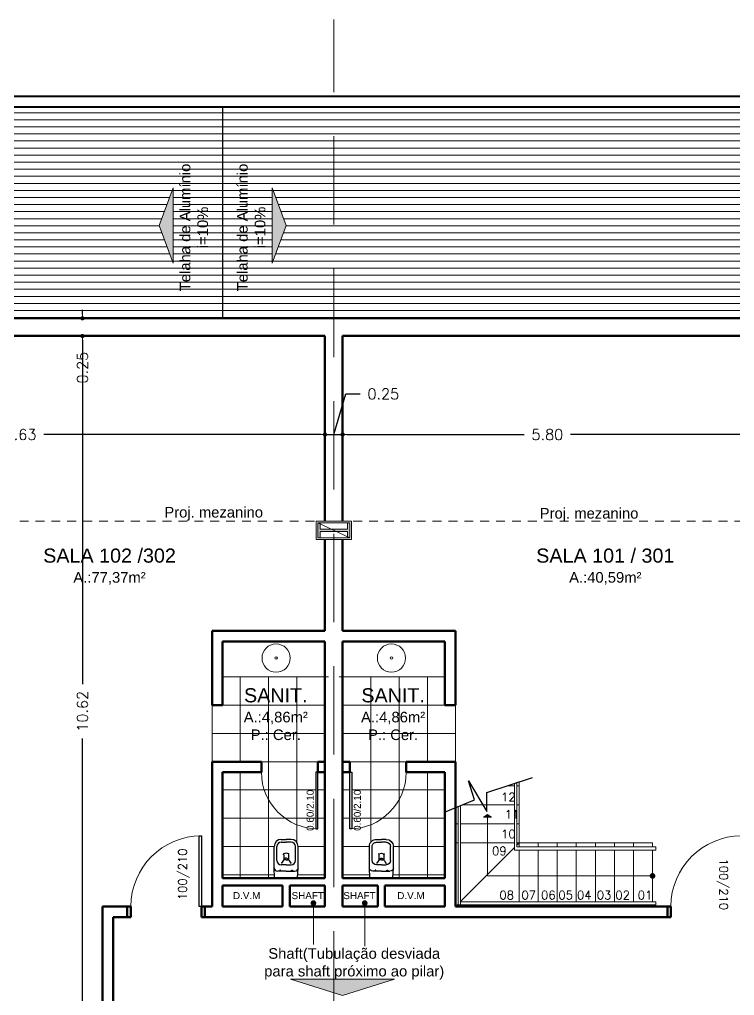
# Model space of a CAD drawing. Header units: millimetres. Extents: x 705 to 840, y 133 to 501.
# Drawn here: x 730.74 to 740.87, y 150.64 to 164.46 of the extents above; entities that cross this region are included whole.
import ezdxf

# ---------------------------------------------------------------- set-up
doc = ezdxf.new("R2010")
doc.units = ezdxf.units.MM
doc.header["$LTSCALE"] = 10
for name, pattern in [('DASHDOT', [25.4, 12.7, -6.35, 0, -6.35]), ('DASHED2', [0.375, 0.25, -0.125]), ('HIDDEN2', [0.1875, 0.125, -0.0625])]:
    doc.linetypes.add(name, pattern=pattern)
doc.layers.get('0').update_dxf_attribs({"color": 90})
for name, color, linetype, lineweight in [('cinza 03', 252, 'Continuous', 13), ('COTA', 90, 'Continuous', 9), ('HID', 16, 'Continuous', 20), ('linha estutura', 252, 'Continuous', 13), ('PAREDES', 50, 'Continuous', 50), ('PAREDES 2', 50, 'Continuous', 50), ('Pilares', 16, 'Continuous', 20), ('pn 02', 16, 'Continuous', 20), ('pn 04', 130, 'Continuous', 40), ('PN-01', 90, 'Continuous', 13), ('PN-03', 180, 'Continuous', 30), ('texto', 16, 'Continuous', 20)]:
    doc.layers.add(name, color=color, linetype=linetype, lineweight=lineweight)
doc.styles.get("Standard").update_dxf_attribs({"font": 'simplex.shx'})
doc.dimstyles.new('1-100', dxfattribs={"dimtxt": 0.15, "dimasz": 0.06, "dimexe": 0.2, "dimexo": 0.1, "dimgap": 0.1, "dimtad": 0, "dimzin": 0, "dimdsep": 46, "dimtxsty": 'Standard', "dimblk": 'DOT', "dimcen": 0.09, "dimclrd": 90, "dimclre": 90, "dimclrt": 16, "dimadec": 0, "dimazin": 0, "dimtfac": 1, "dimtofl": 0, "dimtmove": 0, "dimatfit": 3, "dimldrblk": 'DOT', "dimfxl": 0, "dimtolj": 1, "dimtzin": 0, "dimarcsym": 0})

# ---------------------------------------------------------------- blocks, each defined once
blk = doc.blocks.new('VASO')
at = {"layer": 'PN-03', "color": 0}
for p, q in [((-0.513, -0.061), (-0.513, 0.098)), ((-0.508, 0.103), (-0.363, 0.109)), ((-0.413, -0.061), (-0.413, 0.059)), ((-0.363, 0.109), (-0.063, 0.109)), ((-0.323, -0.061), (-0.323, 0.009)), ((-0.299, 0.004), (-0.299, 0.011)), ((-0.255, -0.024), (-0.299, 0.004)), ((-0.263, 0.069), (-0.063, 0.069)), ((-0.003, 0.009), (-0.003, -0.061)), ((0.037, 0.009), (0.037, -0.061)), ((-0.513, -0.061), (-0.513, -0.219)), ((-0.413, -0.061), (-0.413, -0.181)), ((-0.323, -0.061), (-0.323, -0.131)), ((-0.255, -0.097), (-0.299, -0.125)), ((-0.299, -0.125), (-0.299, -0.132)), ((-0.253, -0.061), (-0.253, -0.031)), ((-0.238, -0.042), (-0.253, -0.041)), ((-0.253, -0.061), (-0.253, -0.09)), ((-0.238, -0.079), (-0.253, -0.08)), ((-0.183, -0.026), (-0.248, -0.026)), ((-0.183, -0.095), (-0.248, -0.095)), ((-0.003, -0.131), (-0.003, -0.061)), ((0.037, -0.131), (0.037, -0.061)), ((-0.508, -0.224), (-0.363, -0.231)), ((-0.363, -0.231), (-0.063, -0.231)), ((-0.263, -0.191), (-0.063, -0.191))]:
    blk.add_line(p, q, dxfattribs=at)
for points in [[(-0.402, 0.03, 0.139889), (-0.404, 0.03, 0.107118), (-0.405, 0.028, 0.079812), (-0.406, 0.026, 0.067459), (-0.406, 0.024, 0.067459), (-0.406, 0.021, 0.079812), (-0.405, 0.019, 0.107118), (-0.404, 0.018, 0.139889), (-0.402, 0.017, 0.139889), (-0.4, 0.018, 0.107118), (-0.399, 0.019, 0.079812), (-0.398, 0.021, 0.067459), (-0.398, 0.024, 0.067459), (-0.398, 0.026, 0.079812), (-0.399, 0.028, 0.107118), (-0.4, 0.03, 0.139889)], [(-0.402, -0.151, -0.139889), (-0.404, -0.151, -0.107118), (-0.405, -0.149, -0.079812), (-0.406, -0.147, -0.067459), (-0.406, -0.145, -0.067459), (-0.406, -0.142, -0.079812), (-0.405, -0.14, -0.107118), (-0.404, -0.139, -0.139889), (-0.402, -0.138, -0.139889), (-0.4, -0.139, -0.107118), (-0.399, -0.14, -0.079812), (-0.398, -0.142, -0.067459), (-0.398, -0.145, -0.067459), (-0.398, -0.147, -0.079812), (-0.399, -0.149, -0.107118), (-0.4, -0.151, -0.139889)]]:
    blk.add_lwpolyline(points, format="xyb", close=True, dxfattribs=at)
for centre, radius, start, end in [((-0.508, 0.098), 0.005, 92.5269, 180), ((-0.363, 0.059), 0.05, 90, 180), ((-0.263, 0.009), 0.06, 90, 180), ((-0.063, 0.009), 0.1, 0, 90), ((-0.063, 0.009), 0.06, 0, 90), ((-0.263, -0.131), 0.06, 180, 270), ((-0.248, -0.031), 0.005, 90, 180), ((-0.248, -0.09), 0.005, 180, 270), ((-0.239, -0.049), 0.0067, 14.1141, 81.8789), ((-0.239, -0.072), 0.0067, 278.1211, 345.8859), ((-0.284, -0.065), 0.055, 4.685, 19.1599), ((-0.284, -0.056), 0.055, 340.8401, 355.315), ((-0.185, 0.009), 0.0347, 272.8237, 292.69), ((-0.185, -0.13), 0.0347, 67.31, 87.1763), ((-0.169, -0.028), 0.005, 13.9425, 112.69), ((-0.169, -0.093), 0.005, 247.31, 346.0575), ((-0.275, -0.062), 0.116, 0.9159, 18.0203), ((-0.275, -0.059), 0.116, 341.9797, 359.0841), ((-0.063, -0.131), 0.06, 270, 0), ((-0.063, -0.131), 0.1, 270, 0), ((-0.508, -0.219), 0.005, 180, 267.4731), ((-0.363, -0.181), 0.05, 180, 270)]:
    blk.add_arc(centre, radius, start, end, dxfattribs=at)
blk = doc.blocks.new('_DOT')
at = {"color": 0, "linetype": 'ByBlock'}
blk.add_line((-0.5, 0), (-1, 0), dxfattribs=at)
at = {"color": 0, "linetype": 'ByBlock', "const_width": 0.5}
blk.add_lwpolyline([(-0.25, 0, 1), (0.25, 0, 1)], format="xyb", close=True, dxfattribs=at)
blk = doc.blocks.new('*D28')
at = {"layer": 'linha estutura', "color": 90, "lineweight": -2}
for p, q in [((726.441, 158.531), (726.441, 158.782)), ((735.066, 158.682), (735.066, 158.782)), ((726.501, 158.582), (730.425, 158.582)), ((735.006, 158.582), (731.082, 158.582))]:
    blk.add_line(p, q, dxfattribs=at)
at = {"layer": 'linha estutura', "color": 90, "lineweight": -2, "xscale": 0.06, "yscale": 0.06, "zscale": 0.06, "rotation": 180}
blk.add_blockref('_DOT', (726.441, 158.582), dxfattribs=at)
at = {"layer": 'linha estutura', "color": 90, "lineweight": -2, "xscale": 0.06, "yscale": 0.06, "zscale": 0.06}
blk.add_blockref('_DOT', (735.066, 158.582), dxfattribs=at)
at = {"layer": 'linha estutura', "color": 16, "insert": (730.753, 158.582), "char_height": 0.15, "attachment_point": 5}
blk.add_mtext('\\A1;8.63', dxfattribs=at)
blk = doc.blocks.new('*D29')
at = {"layer": 'linha estutura', "color": 90, "lineweight": -2}
for p, q in [((735.191, 158.582), (735.363, 159.157)), ((735.363, 159.157), (735.563, 159.157)), ((735.066, 158.682), (735.066, 158.782)), ((735.316, 158.682), (735.316, 158.782)), ((735.006, 158.582), (734.946, 158.582)), ((735.066, 158.582), (735.316, 158.582)), ((735.376, 158.582), (735.436, 158.582))]:
    blk.add_line(p, q, dxfattribs=at)
at = {"layer": 'linha estutura', "color": 90, "lineweight": -2, "xscale": 0.06, "yscale": 0.06, "zscale": 0.06}
blk.add_blockref('_DOT', (735.066, 158.582), dxfattribs=at)
at = {"layer": 'linha estutura', "color": 90, "lineweight": -2, "xscale": 0.06, "yscale": 0.06, "zscale": 0.06, "rotation": 180}
blk.add_blockref('_DOT', (735.316, 158.582), dxfattribs=at)
at = {"layer": 'linha estutura', "color": 16, "insert": (735.892, 159.157), "char_height": 0.15, "attachment_point": 5}
blk.add_mtext('\\A1;0.25', dxfattribs=at)
blk = doc.blocks.new('*D30')
at = {"layer": 'linha estutura', "color": 90, "lineweight": -2}
for p, q in [((735.316, 158.682), (735.316, 158.782)), ((741.116, 158.682), (741.116, 158.782)), ((735.376, 158.582), (737.887, 158.582)), ((741.056, 158.582), (738.544, 158.582))]:
    blk.add_line(p, q, dxfattribs=at)
at = {"layer": 'linha estutura', "color": 90, "lineweight": -2, "xscale": 0.06, "yscale": 0.06, "zscale": 0.06, "rotation": 180}
blk.add_blockref('_DOT', (735.316, 158.582), dxfattribs=at)
at = {"layer": 'linha estutura', "color": 90, "lineweight": -2, "xscale": 0.06, "yscale": 0.06, "zscale": 0.06}
blk.add_blockref('_DOT', (741.116, 158.582), dxfattribs=at)
at = {"layer": 'linha estutura', "color": 16, "insert": (738.216, 158.582), "char_height": 0.15, "attachment_point": 5}
blk.add_mtext('\\A1;5.80', dxfattribs=at)
blk = doc.blocks.new('*D44')
at = {"layer": 'linha estutura', "color": 90, "lineweight": -2}
for p, q in [((731.427, 160.227), (731.83, 160.227)), ((731.63, 160.287), (731.63, 160.347)), ((731.427, 159.977), (731.83, 159.977)), ((731.63, 159.917), (731.63, 159.857))]:
    blk.add_line(p, q, dxfattribs=at)
at = {"layer": 'linha estutura', "color": 90, "lineweight": -2, "xscale": 0.06, "yscale": 0.06, "zscale": 0.06}
for p, rotation in [((731.63, 160.227), 270), ((731.63, 159.977), 90)]:
    blk.add_blockref('_DOT', p, dxfattribs=dict(at, rotation=rotation))
at = {"layer": 'linha estutura', "color": 16, "insert": (731.63, 159.529), "char_height": 0.15, "attachment_point": 5, "rotation": 90}
blk.add_mtext('\\A1;0.25', dxfattribs=at)
blk = doc.blocks.new('*D45')
at = {"layer": 'linha estutura', "color": 90, "lineweight": -2}
for p, q in [((731.427, 159.977), (731.83, 159.977)), ((731.63, 159.917), (731.63, 155.05)), ((731.63, 149.412), (731.63, 154.279)), ((731.73, 149.352), (731.83, 149.352))]:
    blk.add_line(p, q, dxfattribs=at)
at = {"layer": 'linha estutura', "color": 90, "lineweight": -2, "xscale": 0.06, "yscale": 0.06, "zscale": 0.06}
for p, rotation in [((731.63, 159.977), 90), ((731.63, 149.352), 270)]:
    blk.add_blockref('_DOT', p, dxfattribs=dict(at, rotation=rotation))
at = {"layer": 'linha estutura', "color": 16, "insert": (731.63, 154.665), "char_height": 0.15, "attachment_point": 5, "rotation": 90}
blk.add_mtext('\\A1;10.62', dxfattribs=at)

msp = doc.modelspace()

# ---------------------------------------------------------------- hatches: boundary and pattern name
at = {"layer": 'cinza 03'}
h = msp.add_hatch(dxfattribs=at)
h.set_pattern_fill('_USER', color=256, scale=0.1, style=0, pattern_type=0)
h.set_pattern_definition([(0, (928.85459, 192.33744), (0, 0.1), [])])
h.paths.add_polyline_path([(729.191, 163.215), (726.191, 163.215), (726.191, 160.227), (729.191, 160.227)])
h.paths.add_polyline_path([(733.616, 163.215), (729.191, 163.215), (729.191, 160.227), (733.616, 160.227)])
h.paths.add_polyline_path([(732.718, 161.54), (732.916, 162.073), (732.916, 161.007)], flags=16)
h.paths.add_polyline_path([(735.191, 163.215), (733.616, 163.215), (733.616, 160.227), (735.191, 160.227)])
h.paths.add_polyline_path([(734.316, 162.073), (734.514, 161.54), (734.316, 161.007)], flags=16)
h.paths.add_polyline_path([(741.041, 163.215), (735.191, 163.215), (735.191, 160.227), (741.041, 160.227)])
h.paths.add_polyline_path([(747.191, 163.215), (741.241, 163.215), (741.241, 160.227), (747.191, 160.227)])
h.paths.add_polyline_path([(746.293, 161.54), (746.491, 162.073), (746.491, 161.007)], flags=16)
h.paths.add_polyline_path([(752.866, 163.215), (747.191, 163.215), (747.191, 160.227), (750.456, 160.227), (752.866, 160.227)])
h.paths.add_polyline_path([(748.153, 161.54), (747.955, 161.007), (747.955, 162.073)], flags=16)
h.paths.add_polyline_path([(732.964, 160.579), (732.964, 162.447), (733.448, 162.447), (733.448, 160.579)], flags=24)
h.paths.add_polyline_path([(733.784, 160.579), (733.784, 162.447), (734.267, 162.447), (734.267, 160.579)], flags=24)
h.paths.add_polyline_path([(746.539, 160.579), (746.539, 162.447), (747.023, 162.447), (747.023, 160.579)], flags=24)
h.paths.add_polyline_path([(747.359, 160.579), (747.359, 162.447), (747.842, 162.447), (747.842, 160.579)], flags=24)
h = msp.add_hatch(dxfattribs=at)
h.set_pattern_fill('_USER', color=256, scale=0.4, style=0, double=1, pattern_type=0)
h.set_pattern_definition([(0, (733.4659, 153.95208), (0, 0.4), []), (90, (733.4659, 153.95208), (-0.4, 2e-17), [])])
h.paths.add_polyline_path([(735.066, 155.152), (733.616, 155.152), (733.616, 154.752), (733.466, 154.752), (733.466, 153.952), (734.166, 153.952), (734.166, 153.802, 0.40327), (734.936, 153.003), (734.936, 153.802), (734.966, 153.802), (734.966, 153.952), (735.066, 153.952)])
h.paths.add_polyline_path([(735.066, 153.802), (734.966, 153.802), (734.966, 153.002), (734.936, 153.002), (734.936, 153.003, -0.40327), (734.166, 153.802), (733.616, 153.802), (733.616, 152.302), (734.353, 152.302), (734.346, 152.448, -0.022055), (734.346, 152.452), (734.346, 152.752, -0.414214), (734.446, 152.852), (734.516, 152.852), (734.586, 152.852, -0.414214), (734.686, 152.752), (734.686, 152.452, -0.022055), (734.686, 152.448), (734.679, 152.302), (735.066, 152.302)])
h.paths.add_polyline_path([(733.866, 155.042), (734.872, 155.042), (734.872, 154.117), (733.866, 154.117)], flags=24)
h.paths.add_polyline_path([(734.781, 152.948), (734.781, 153.568), (734.934, 153.568), (734.934, 152.948)], flags=24)
h = msp.add_hatch(dxfattribs=at)
h.set_pattern_fill('_USER', color=256, scale=0.4, style=0, double=1, pattern_type=0)
h.set_pattern_definition([(0, (736.9159, 153.95208), (0, 0.4), []), (90, (736.9159, 153.95208), (-0.4, 2e-17), [])])
h.paths.add_polyline_path([(736.916, 154.752), (736.766, 154.752), (736.766, 155.152), (735.316, 155.152), (735.316, 153.952), (735.416, 153.952), (735.416, 153.802), (735.446, 153.802), (735.446, 153.003, 0.40327), (736.216, 153.802), (736.216, 153.952), (736.916, 153.952)])
h.paths.add_polyline_path([(736.766, 153.802), (736.216, 153.802, -0.40327), (735.446, 153.003), (735.446, 153.002), (735.416, 153.002), (735.416, 153.802), (735.316, 153.802), (735.316, 152.302), (735.703, 152.302), (735.696, 152.448, -0.022055), (735.696, 152.452), (735.696, 152.752, -0.414214), (735.796, 152.852), (735.866, 152.852), (735.936, 152.852, -0.414214), (736.036, 152.752), (736.036, 152.452, -0.022055), (736.036, 152.448), (736.029, 152.302), (736.766, 152.302)])
h.paths.add_polyline_path([(735.528, 155.042), (736.533, 155.042), (736.533, 154.117), (735.528, 154.117)], flags=24)
h.paths.add_polyline_path([(735.447, 152.948), (735.447, 153.568), (735.601, 153.568), (735.601, 152.948)], flags=24)
at = {"layer": 'COTA'}
msp.add_hatch(color=256, dxfattribs=at).paths.add_polyline_path([(735.313, 150.644), (736.05, 150.875), (734.576, 150.875)])
at = {"layer": 'Pilares'}
msp.add_hatch(color=256, dxfattribs=at).paths.add_polyline_path([(734.966, 157.332), (734.966, 157.122), (734.996, 157.122), (734.996, 157.212), (735.386, 157.212), (735.386, 157.122), (735.416, 157.122), (735.416, 157.332), (735.386, 157.332), (735.386, 157.242), (734.996, 157.242), (734.996, 157.332)])
at = {"layer": 'PN-01'}
for points in [[(732.718, 161.54), (732.916, 162.073), (732.916, 161.007)], [(734.514, 161.54), (734.316, 162.073), (734.316, 161.007)], [(737.369, 153.207), (737.424, 153.165), (737.313, 153.165)]]:
    msp.add_hatch(color=256, dxfattribs=at).paths.add_polyline_path(points)

# ---------------------------------------------------------------- linework, layer by layer
at = {"layer": 'cinza 03', "linetype": 'HIDDEN2', "ltscale": 0.1}
msp.add_line((728.941, 157.357), (741.291, 157.357), dxfattribs=at)
at = {"layer": 'cinza 03'}
for p, q in [((733.466, 154.752), (733.466, 153.952)), ((736.916, 154.752), (736.916, 153.952))]:
    msp.add_line(p, q, dxfattribs=at)
for centre, radius, start, end in [((734.966, 153.802), 0.8, 180, 270), ((735.416, 153.802), 0.8, 270, 0), ((733.316, 151.902), 1, 90, 180), ((740.966, 151.902), 1, 90, 180)]:
    msp.add_arc(centre, radius, start, end, dxfattribs=at)
at = {"layer": 'COTA'}
msp.add_lwpolyline([(735.313, 150.644), (736.05, 150.875), (734.576, 150.875)], close=True, dxfattribs=at)
at = {"layer": 'HID'}
for p, q in [((735.116, 155.152), (733.616, 155.152)), ((735.266, 155.152), (736.766, 155.152))]:
    msp.add_line(p, q, dxfattribs=at)
for centre, radius in [((734.374, 155.419), 0.2), ((736.008, 155.419), 0.2), ((734.374, 155.419), 0.0172), ((736.008, 155.419), 0.0172)]:
    msp.add_circle(centre, radius, dxfattribs=at)
at = {"layer": 'linha estutura', "linetype": 'DASHED2', "ltscale": 0.5}
for p, q in [((735.191, 135.303), (735.191, 164.456)), ((735.191, 135.303), (735.191, 164.456)), ((706.372, 163.227), (786.722, 163.227)), ((723.297, 163.227), (767.656, 163.227))]:
    msp.add_line(p, q, dxfattribs=at)
at = {"layer": 'PAREDES'}
for p, q in [((732.266, 151.902), (732.266, 151.752)), ((732.316, 151.902), (732.316, 151.752)), ((732.316, 151.902), (732.316, 151.752)), ((732.316, 151.902), (732.316, 151.752)), ((733.316, 151.902), (733.316, 151.752)), ((733.316, 151.902), (733.316, 151.752)), ((733.366, 151.902), (733.366, 151.752)), ((739.916, 151.752), (739.916, 151.902)), ((739.966, 151.752), (739.966, 151.902))]:
    msp.add_line(p, q, dxfattribs=at)
at = {"layer": 'PAREDES 2'}
for p, q in [((747.266, 160.227), (726.191, 160.227)), ((735.066, 159.977), (726.441, 159.977)), ((735.066, 157.357), (735.066, 159.977)), ((741.116, 159.977), (735.316, 159.977)), ((735.316, 157.357), (735.316, 159.977)), ((735.066, 155.802), (735.066, 157.097)), ((735.316, 155.802), (735.316, 157.097)), ((735.066, 155.802), (733.466, 155.802)), ((733.466, 154.752), (733.466, 155.802)), ((735.316, 155.802), (736.916, 155.802)), ((736.916, 154.752), (736.916, 155.802)), ((735.066, 155.652), (733.616, 155.652)), ((733.616, 154.752), (733.616, 155.652)), ((735.066, 152.302), (735.066, 155.652)), ((735.316, 155.652), (736.766, 155.652)), ((735.316, 152.302), (735.316, 155.652)), ((736.766, 154.752), (736.766, 155.652)), ((733.616, 154.752), (733.466, 154.752)), ((736.766, 154.752), (736.916, 154.752)), ((733.466, 153.952), (733.466, 151.902)), ((734.166, 153.952), (733.466, 153.952)), ((734.166, 153.952), (734.166, 153.802)), ((734.966, 153.952), (734.966, 153.802)), ((734.966, 153.952), (735.066, 153.952)), ((735.416, 153.952), (735.316, 153.952)), ((735.416, 153.952), (735.416, 153.802)), ((736.216, 153.952), (736.216, 153.802)), ((736.216, 153.952), (736.916, 153.952)), ((736.916, 153.952), (736.916, 151.902)), ((733.616, 153.802), (733.616, 152.302)), ((734.166, 153.802), (733.616, 153.802)), ((735.066, 153.802), (734.966, 153.802)), ((735.316, 153.802), (735.416, 153.802)), ((736.216, 153.802), (736.766, 153.802)), ((736.766, 153.802), (736.766, 152.302)), ((735.066, 152.302), (733.616, 152.302)), ((735.316, 152.302), (736.766, 152.302)), ((734.466, 152.202), (733.616, 152.202)), ((733.616, 152.202), (733.616, 151.902)), ((734.466, 151.902), (734.466, 152.202)), ((735.066, 152.202), (734.566, 152.202)), ((734.566, 151.902), (734.566, 152.202)), ((735.066, 151.902), (735.066, 152.202)), ((735.316, 152.202), (735.816, 152.202)), ((735.316, 151.902), (735.316, 152.202)), ((735.816, 151.902), (735.816, 152.202)), ((735.916, 152.202), (736.766, 152.202)), ((735.916, 151.902), (735.916, 152.202)), ((736.766, 152.202), (736.766, 151.902)), ((731.916, 151.902), (732.316, 151.902)), ((731.916, 149.352), (731.916, 151.902)), ((733.316, 151.902), (733.466, 151.902)), ((733.616, 151.902), (734.466, 151.902)), ((734.566, 151.902), (735.066, 151.902)), ((735.816, 151.902), (735.316, 151.902)), ((735.916, 151.902), (736.766, 151.902)), ((736.916, 151.902), (739.966, 151.902)), ((732.066, 151.752), (732.316, 151.752)), ((732.066, 149.252), (732.066, 151.752)), ((733.316, 151.752), (739.916, 151.752)), ((739.916, 151.752), (739.966, 151.752))]:
    msp.add_line(p, q, dxfattribs=at)
msp.add_lwpolyline([(747.266, 160.227), (726.191, 160.227), (726.191, 160.227)], dxfattribs=at)
at = {"layer": 'Pilares'}
for p, q in [((734.941, 157.357), (734.941, 157.097)), ((734.941, 157.357), (735.441, 157.357)), ((734.966, 157.332), (735.416, 157.332)), ((735.416, 157.122), (734.966, 157.332)), ((735.441, 157.357), (735.441, 157.097)), ((734.941, 157.097), (735.441, 157.097)), ((734.966, 157.122), (735.416, 157.122))]:
    msp.add_line(p, q, dxfattribs=at)
at = {"layer": 'Pilares', "linetype": 'Continuous'}
for p, q in [((734.996, 157.242), (734.996, 157.332)), ((735.386, 157.242), (735.386, 157.332)), ((734.996, 157.242), (735.386, 157.242)), ((734.996, 157.122), (734.996, 157.212)), ((734.996, 157.212), (735.386, 157.212)), ((735.386, 157.122), (735.386, 157.212))]:
    msp.add_line(p, q, dxfattribs=at)
for points in [[(734.996, 157.332), (734.966, 157.332), (734.966, 157.122), (734.996, 157.122)], [(735.386, 157.122), (735.416, 157.122), (735.416, 157.332), (735.386, 157.332)]]:
    msp.add_lwpolyline(points, dxfattribs=at)
at = {"layer": 'pn 02'}
for p, q in [((737.141, 153.612), (737.122, 153.612)), ((737.752, 153.612), (737.649, 153.612)), ((737.816, 153.612), (737.785, 153.612)), ((737.816, 152.802), (737.816, 153.667)), ((737.752, 153.342), (737.015, 153.342)), ((737.816, 153.342), (737.785, 153.342)), ((736.952, 153.072), (736.916, 153.072)), ((737.752, 153.072), (736.986, 153.072)), ((737.816, 153.072), (737.785, 153.072)), ((736.952, 152.802), (736.916, 152.802)), ((737.752, 152.802), (736.986, 152.802)), ((737.816, 152.802), (737.785, 152.802)), ((737.816, 152.802), (737.785, 152.771)), ((739.706, 152.802), (737.816, 152.802)), ((737.816, 152.802), (737.816, 152.749)), ((738.086, 152.802), (738.086, 152.749)), ((738.356, 152.802), (738.356, 152.749)), ((738.626, 152.802), (738.626, 152.749)), ((738.896, 152.802), (738.896, 152.749)), ((739.166, 152.802), (739.166, 152.749)), ((739.436, 152.802), (739.436, 152.749)), ((739.706, 152.802), (739.706, 152.749)), ((737.752, 152.738), (736.986, 151.972)), ((737.816, 152.702), (737.816, 151.971)), ((738.086, 152.702), (738.086, 151.971)), ((738.356, 152.702), (738.356, 151.971)), ((738.626, 152.702), (738.626, 151.971)), ((738.896, 152.702), (738.896, 151.971)), ((739.166, 152.702), (739.166, 151.971)), ((739.436, 152.702), (739.436, 151.971)), ((739.706, 152.702), (739.706, 151.971)), ((736.952, 151.938), (736.916, 151.902)), ((737.816, 151.924), (737.816, 151.902)), ((738.086, 151.924), (738.086, 151.902)), ((738.356, 151.924), (738.356, 151.902)), ((738.626, 151.924), (738.626, 151.902)), ((738.896, 151.924), (738.896, 151.902)), ((739.166, 151.924), (739.166, 151.902)), ((739.436, 151.924), (739.436, 151.902)), ((739.706, 151.924), (739.706, 151.902))]:
    msp.add_line(p, q, dxfattribs=at)
for points in [[(737.752, 153.646), (737.752, 152.702), (737.785, 152.702)], [(737.785, 152.749), (737.785, 153.657)], [(736.986, 151.971), (736.986, 153.33)], [(736.952, 153.316), (736.952, 151.924), (736.986, 151.924)], [(737.785, 152.702), (739.755, 152.702), (739.755, 152.749), (737.785, 152.749)]]:
    msp.add_lwpolyline(points, dxfattribs=at)
msp.add_lwpolyline([(736.986, 151.924), (739.755, 151.924), (739.755, 151.971), (736.986, 151.971)], close=True, dxfattribs=at)
at = {"layer": 'pn 04'}
for points in [[(753.066, 163.365), (711.066, 163.365), (711.066, 138.227), (726.191, 138.227)], [(753.066, 163.215), (711.216, 163.215)]]:
    msp.add_lwpolyline(points, dxfattribs=at)
at = {"layer": 'PN-01'}
for p, q in [((737.369, 152.336), (737.369, 153.207)), ((739.706, 152.336), (737.369, 152.336)), ((734.902, 151.951), (734.902, 151.365)), ((735.629, 151.951), (735.629, 151.342))]:
    msp.add_line(p, q, dxfattribs=at)
for points in [[(732.718, 161.54), (732.916, 162.073), (732.916, 161.007)], [(734.514, 161.54), (734.316, 162.073), (734.316, 161.007)], [(737.369, 153.207), (737.424, 153.165), (737.313, 153.165)]]:
    msp.add_lwpolyline(points, close=True, dxfattribs=at)
at = {"layer": 'PN-01', "const_width": 0.04}
for points in [[(739.686, 152.336, -1), (739.726, 152.336, -1)], [(734.882, 151.951, 1), (734.922, 151.951, 1)], [(735.609, 151.951, 1), (735.649, 151.951, 1)]]:
    msp.add_lwpolyline(points, format="xyb", close=True, dxfattribs=at)
at = {"layer": 'PN-03'}
msp.add_line((733.616, 163.215), (733.616, 160.227), dxfattribs=at)
for points in [[(734.966, 153.002), (734.966, 153.802), (734.936, 153.802), (734.936, 153.002)], [(735.416, 153.002), (735.416, 153.802), (735.446, 153.802), (735.446, 153.002)], [(733.316, 151.902), (733.286, 151.902), (733.286, 152.902), (733.316, 152.902)]]:
    msp.add_lwpolyline(points, close=True, dxfattribs=at)
at = {"layer": 'PN-03', "linetype": 'DASHDOT'}
msp.add_lwpolyline([(736.781, 153.246), (737.186, 153.412), (737.099, 153.682), (737.359, 153.246), (737.359, 153.516), (738.005, 153.73)], dxfattribs=at)

# ---------------------------------------------------------------- block references
at = {"layer": 'HID', "rotation": 90}
msp.add_blockref('VASO', (734.455, 152.815), dxfattribs=at)
at = {"layer": 'HID', "xscale": -1, "rotation": 270}
msp.add_blockref('VASO', (735.926, 152.815), dxfattribs=at)

# ---------------------------------------------------------------- texts
at = {"layer": 'COTA', "rotation": 90}
for s, insert, char_height, width, attachment_point in [('{\\fArial|b0|i0|c0|p34;Telaha de Alumínio \\Pi=10%}', (733.411, 161.513), 0.15, 2.191, 8), ('{\\fArial|b0|i0|c0|p34;Telaha de Alumínio \\Pi=10%}', (733.821, 161.513), 0.15, 2.191, 2), ('\\fArial|b0|i0|c0|p34;0.60/2.10', (734.806, 152.973), 0.1, 1.3672, 1), ('\\fArial|b0|i0|c0|p34;0.60/2.10', (735.576, 152.973), 0.1, 1.3672, 7)]:
    msp.add_mtext(s, dxfattribs=dict(at, insert=insert, char_height=char_height, width=width, attachment_point=attachment_point))
at = {"layer": 'COTA', "attachment_point": 2}
for s, insert, char_height, width in [('{\\fArial|b0|i0|c0|p34;Proj. mezanino}', (733.489, 157.558), 0.15, 4.861), ('{\\fArial|b0|i0|c0|p34;Proj. mezanino}', (738.807, 157.543), 0.15, 4.861), ('{\\fArial|b0|i0|c0|p34;SALA 102 /302\\P\\H0.75x;A.:77,37m²}', (732.014, 156.969), 0.2, 4.861), ('{\\fArial|b0|i0|c0|p34;SALA 101 / 301\\P\\H0.75x;A.:40,59m²}', (739.037, 156.969), 0.2, 4.861), ('{\\fArial|b0|i0|c0|p34;SANIT.\\P\\H0.75x;A.:4,86m²\\PP.: Cer.}', (734.369, 154.992), 0.2, 1.3), ('{\\fArial|b0|i0|c0|p34;SANIT.\\P\\H0.75x;A.:4,86m²\\PP.: Cer.}', (736.031, 154.992), 0.2, 1.3), ('{\\fArial|b0|i0|c0|p34;D.V.M}', (733.957, 152.107), 0.1, 0.55043), ('{\\fArial|b0|i0|c0|p34;SHAFT}', (734.822, 152.107), 0.1, 0.50418), ('{\\fArial|b0|i0|c0|p34;SHAFT}', (735.555, 152.107), 0.1, 0.45505), ('{\\fArial|b0|i0|c0|p34;D.V.M}', (736.284, 152.107), 0.1, 0.51916), ('{\\fArial|b0|i0|c0|p34;Shaft(Tubulação desviada para shaft próximo ao pilar)}', (735.48, 151.313), 0.15, 2.78903)]:
    msp.add_mtext(s, dxfattribs=dict(at, insert=insert, char_height=char_height, width=width))
at = {"layer": 'texto'}
for s, p in [('12', (737.561, 153.393)), ('11', (737.612, 153.146)), ('10', (737.561, 152.869)), ('09', (737.434, 152.63)), ('08', (737.538, 152.004)), ('07', (737.85, 152.004)), ('06', (738.126, 152.004)), ('05', (738.372, 152.004)), ('04', (738.636, 152.004)), ('03', (738.917, 152.004)), ('02', (739.181, 152.004)), ('01', (739.497, 152.004))]:
    msp.add_text(s, height=0.12, dxfattribs=at).set_placement(p)
for rotation, p in [(90, (733.108, 151.993)), (270, (740.655, 152.582))]:
    msp.add_text('100/210', height=0.12, rotation=rotation, dxfattribs=at).set_placement(p)

# ---------------------------------------------------------------- dimensions: what is measured, and where the dimension line sits
at = {"layer": 'linha estutura'}
dim = msp.add_linear_dim(base=(731.63, 159.977), p1=(731.327, 160.227), p2=(731.327, 159.977), angle=90, dimstyle='1-100', dxfattribs=at)
dim.commit()
dim.dimension.update_dxf_attribs({"geometry": '*D44', "text_midpoint": (731.63, 159.529)})
dim = msp.add_linear_dim(base=(731.630042466, 149.352075444), p1=(731.326889169, 159.977075444), p2=(731.630042466, 149.352075444), angle=90, dimstyle='1-100', override={"dimtmove": 1}, dxfattribs=at)
dim.commit()
dim.dimension.update_dxf_attribs({"geometry": '*D45', "text_midpoint": (731.630042466, 154.664575444)})
for base, p1, p2, picture, middle in [((735.316, 158.582), (735.066, 158.582), (735.316, 158.582), '*D29', (735.663, 159.157)), ((735.06588962, 158.581645359), (726.44088962, 158.430774631), (735.06588962, 158.581645359), '*D28', (730.75338962, 158.581645359)), ((741.116, 158.582), (735.316, 158.582), (741.116, 158.582), '*D30', (738.216, 158.582))]:
    dim = msp.add_linear_dim(base=base, p1=p1, p2=p2, dimstyle='1-100', override={"dimtmove": 1}, dxfattribs=at)
    dim.commit()
    dim.dimension.update_dxf_attribs({"geometry": picture, "text_midpoint": middle})

doc.saveas('drawing.dxf')
